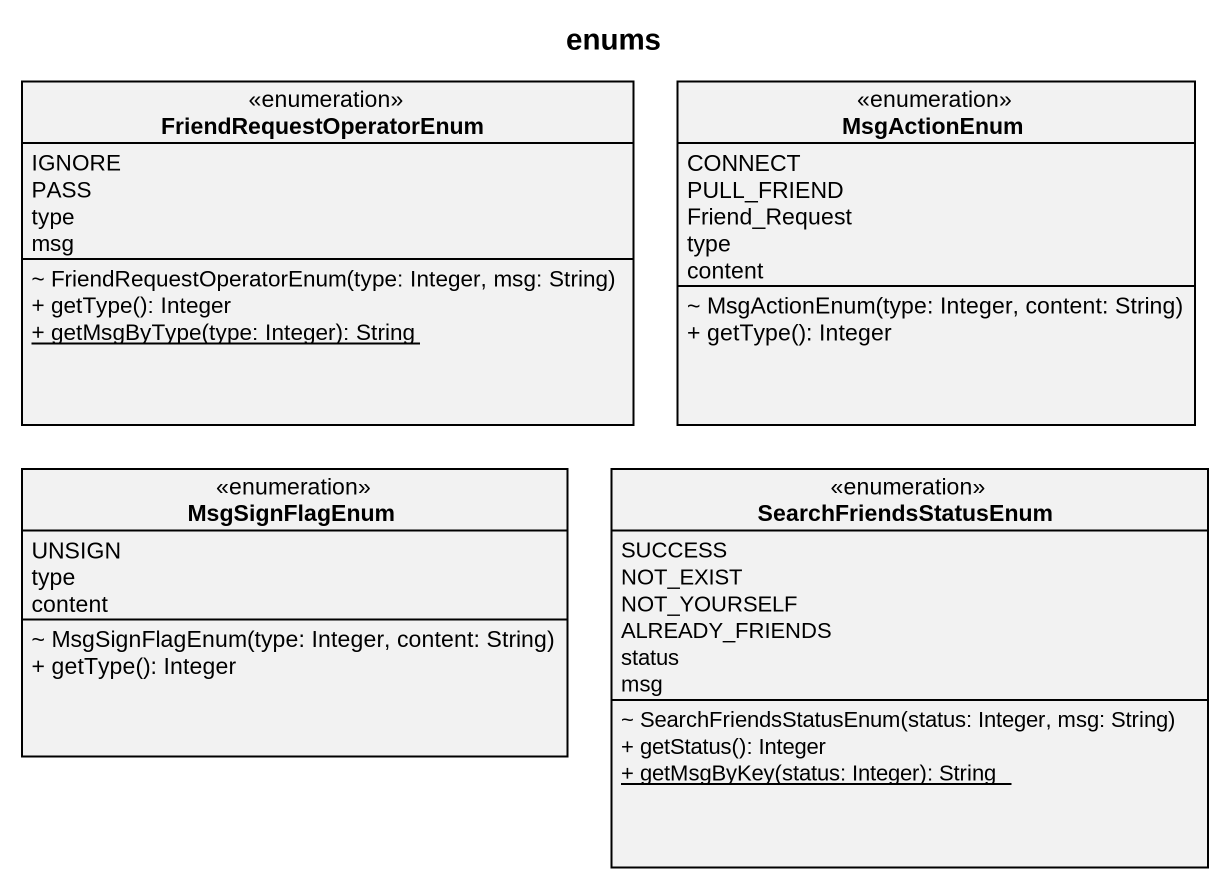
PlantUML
@startuml
title enums
hide circle
hide empty members
skinparam classAttributeIconSize 0
enum FriendRequestOperatorEnum {
  IGNORE
  PASS
  type
  msg
  ~ FriendRequestOperatorEnum(type: Integer, msg: String)
  + getType(): Integer
  {static} + getMsgByType(type: Integer): String
}
enum MsgActionEnum {
  CONNECT
  PULL_FRIEND
  Friend_Request
  type
  content
  ~ MsgActionEnum(type: Integer, content: String)
  + getType(): Integer
}
enum MsgSignFlagEnum {
  UNSIGN
  type
  content
  ~ MsgSignFlagEnum(type: Integer, content: String)
  + getType(): Integer
}
enum SearchFriendsStatusEnum {
  SUCCESS
  NOT_EXIST
  NOT_YOURSELF
  ALREADY_FRIENDS
  status
  msg
  ~ SearchFriendsStatusEnum(status: Integer, msg: String)
  + getStatus(): Integer
  {static} + getMsgByKey(status: Integer): String
}
@enduml
